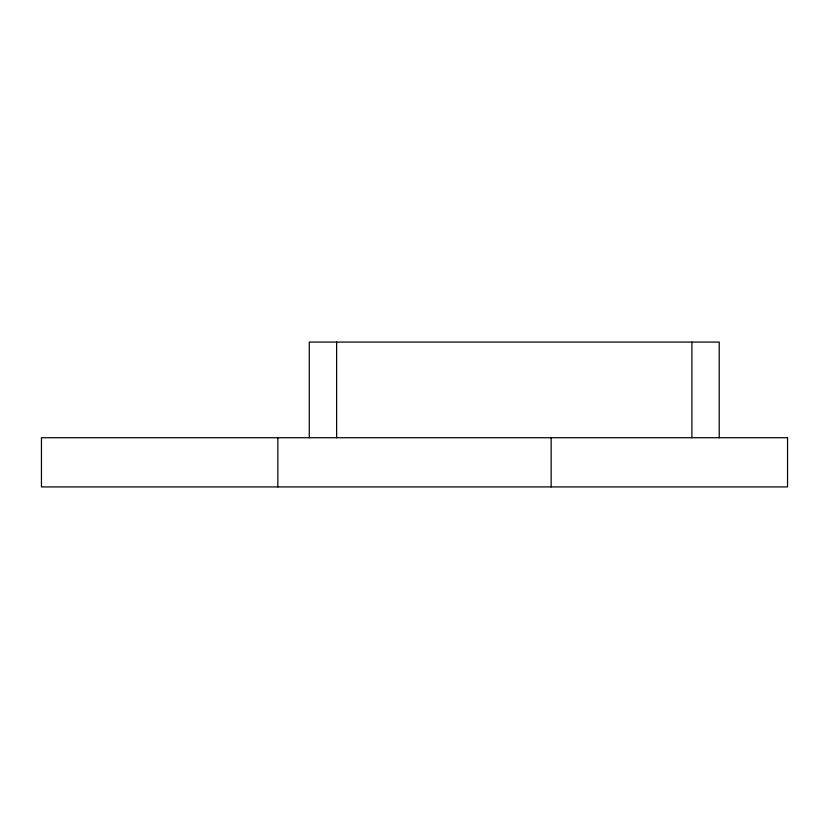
<?xml version="1.0" encoding="UTF-8"?>
<svg xmlns="http://www.w3.org/2000/svg" width="829" height="829" viewBox="0 0 829 829"><rect width="100%" height="100%" fill="white"/><g stroke="black" fill="none" stroke-linecap="round" stroke-linejoin="round"><path stroke-width="1.24" d="M719.23 437.733L719.23 342.076L309.279 342.076L309.279 437.733M691.894 342.076L691.894 437.733M551.15 437.733L551.15 486.924M336.615 342.076L336.615 437.733M277.85 437.733L277.85 486.924M787.55 437.733L41.45 437.733L41.45 486.924L787.55 486.924L787.55 437.733"/></g></svg>
